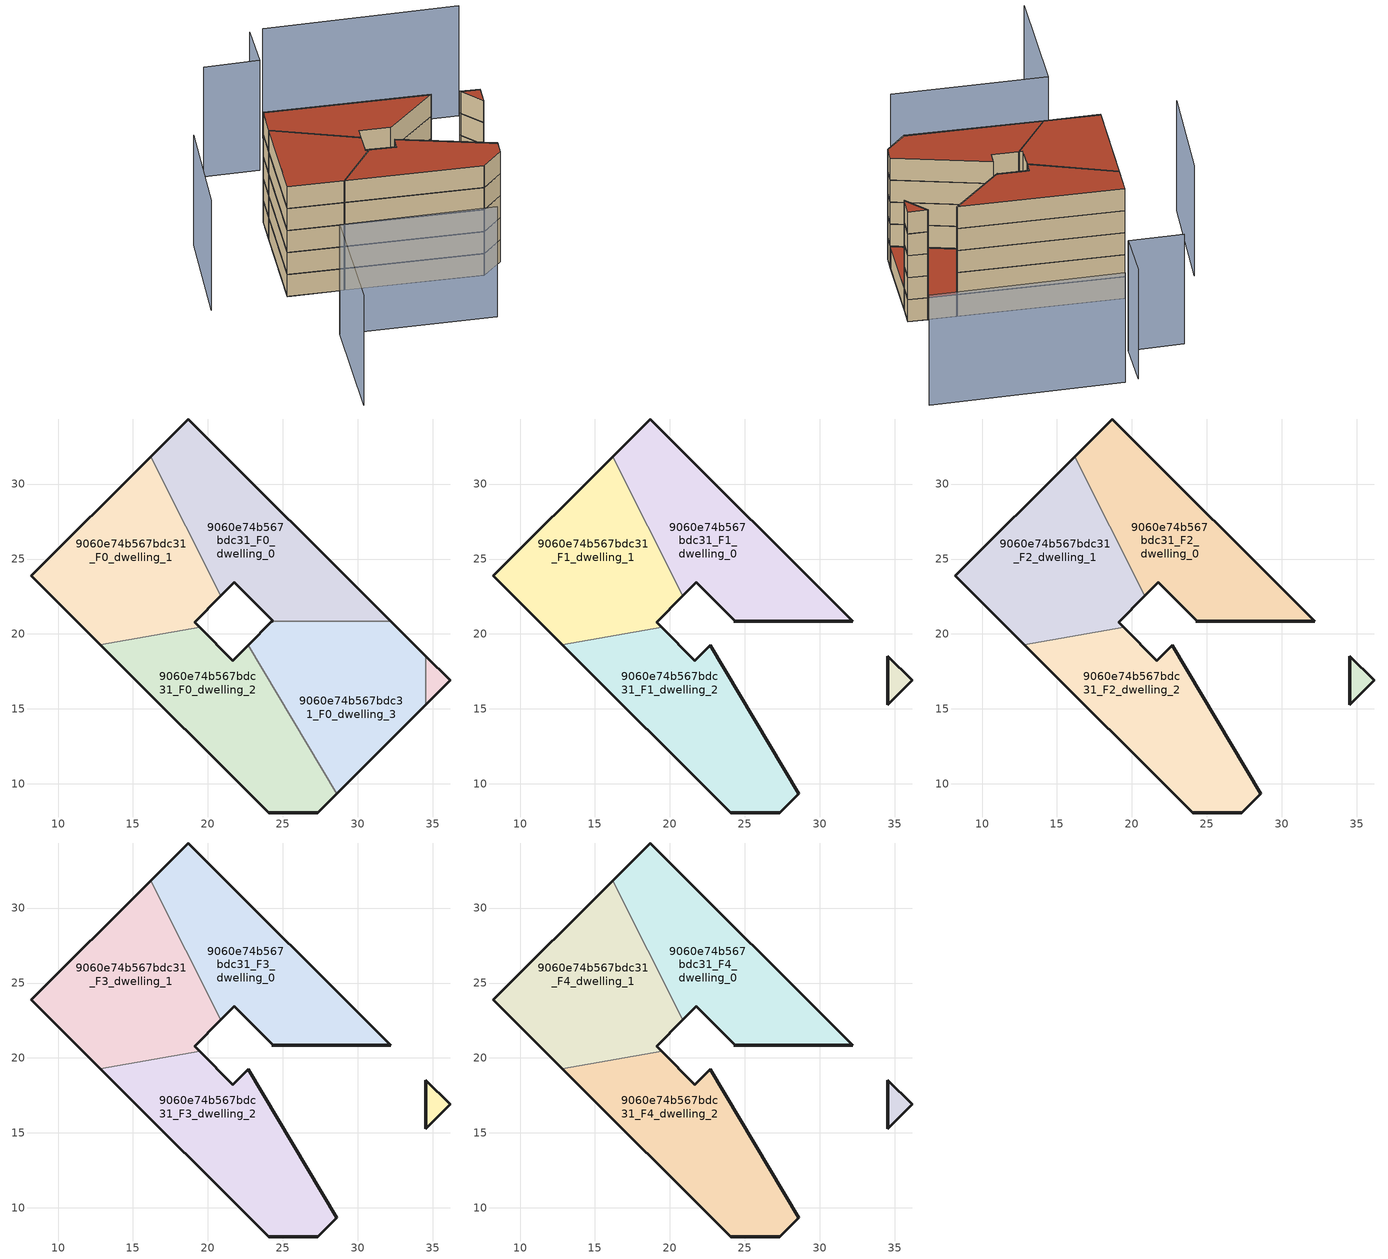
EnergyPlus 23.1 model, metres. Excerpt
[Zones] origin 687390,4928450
9060e74b567bdc31_F0_dwelling_0
 floor ground (EU_floor_Construction): 32.22,20.83 18.68,34.34 16.18,31.84 20.85,22.54 21.76,23.45 24.33,20.88 24.28,20.83 z0
 wall outside (EU_wall_Construction): 24.28,20.83 24.33,20.88 21.76,23.45 20.85,22.54 / 16.18,31.84 18.68,34.34 32.22,20.83 z0:3
 wall to 9060e74b567bdc31_F0_dwelling_3 (EU_wall_Construction): 32.22,20.83 24.28,20.83 z0:3
 wall to 9060e74b567bdc31_F0_dwelling_1 (EU_wall_Construction): 20.85,22.54 16.18,31.84 z0:3
9060e74b567bdc31_F0_dwelling_1
 floor ground (EU_floor_Construction): 19.45,20.44 19.11,20.78 20.85,22.54 16.18,31.84 8.23,23.87 12.82,19.29 z0
 wall outside (EU_wall_Construction): 20.85,22.54 19.11,20.78 19.45,20.44 / 12.82,19.29 8.23,23.87 16.18,31.84 z0:3
 wall to 9060e74b567bdc31_F0_dwelling_2 (EU_wall_Construction): 19.45,20.44 12.82,19.29 z0:3
9060e74b567bdc31_F0_dwelling_2
 floor ground (EU_floor_Construction): 27.33,8.06 28.61,9.33 22.68,19.23 21.65,18.2 19.45,20.44 12.82,19.29 24.09,8.05 24.09,8.06 z0
 wall outside (EU_wall_Construction): 19.45,20.44 21.65,18.2 22.68,19.23 / 28.61,9.33 27.33,8.06 24.09,8.06 24.09,8.05 12.82,19.29 z0:3
 wall to 9060e74b567bdc31_F0_dwelling_3 (EU_wall_Construction): 22.68,19.23 28.61,9.33 z0:3
9060e74b567bdc31_F0_dwelling_3
 floor ground (EU_floor_Construction): 28.61,9.33 34.54,15.28 34.53,15.28 34.53,18.52 32.22,20.83 24.28,20.83 22.68,19.23 z0
 wall outside (EU_wall_Construction): 22.68,19.23 24.28,20.83 / 32.22,20.83 34.53,18.52 / 34.54,15.28 28.61,9.33 z0:3
 wall to 9060e74b567bdc31_F0_circulation (EU_wall_Construction): 34.53,18.52 34.53,15.28 34.54,15.28 z0:3
 roof outside (EU_roof_Construction): 34.53,18.52 34.53,15.28 34.54,15.28 28.61,9.33 22.68,19.23 24.28,20.83 32.22,20.83 z3
9060e74b567bdc31_F0_circulation
 floor ground (EU_floor_Construction): 34.54,15.28 36.16,16.9 34.53,18.52 34.53,15.28 z0
 wall outside (EU_wall_Construction): 34.53,18.52 36.16,16.9 34.54,15.28 z0:3
9060e74b567bdc31_F1_dwelling_0
 floor to 9060e74b567bdc31_F0_dwelling_0 (EU_floor_Construction): 32.22,20.83 18.68,34.34 16.18,31.84 20.85,22.54 21.76,23.45 24.33,20.88 24.28,20.83 z3
 wall outside (EU_wall_Construction): 16.18,31.84 18.68,34.34 32.22,20.83 24.28,20.83 24.33,20.88 21.76,23.45 20.85,22.54 z3:6
 wall to 9060e74b567bdc31_F1_dwelling_1 (EU_wall_Construction): 20.85,22.54 16.18,31.84 z3:6
9060e74b567bdc31_F1_dwelling_1
 floor to 9060e74b567bdc31_F0_dwelling_1 (EU_floor_Construction): 19.45,20.44 19.11,20.78 20.85,22.54 16.18,31.84 8.23,23.87 12.82,19.29 z3
 wall outside (EU_wall_Construction): 20.85,22.54 19.11,20.78 19.45,20.44 / 12.82,19.29 8.23,23.87 16.18,31.84 z3:6
 wall to 9060e74b567bdc31_F1_dwelling_2 (EU_wall_Construction): 19.45,20.44 12.82,19.29 z3:6
9060e74b567bdc31_F1_dwelling_2
 floor to 9060e74b567bdc31_F0_dwelling_2 (EU_floor_Construction): 27.33,8.06 28.61,9.33 22.68,19.23 21.65,18.2 19.45,20.44 12.82,19.29 24.09,8.05 24.09,8.06 z3
 wall outside (EU_wall_Construction): 19.45,20.44 21.65,18.2 22.68,19.23 28.61,9.33 27.33,8.06 24.09,8.06 24.09,8.05 12.82,19.29 z3:6
9060e74b567bdc31_F1_circulation
 floor to 9060e74b567bdc31_F0_circulation (EU_floor_Construction): 34.54,15.28 36.16,16.9 34.53,18.52 34.53,15.28 z3
 wall outside (EU_wall_Construction): 36.16,16.9 34.54,15.28 34.53,15.28 34.53,18.52 36.16,16.9 z3:6
9060e74b567bdc31_F2_dwelling_0
 floor to 9060e74b567bdc31_F1_dwelling_0 (EU_floor_Construction): 32.22,20.83 18.68,34.34 16.18,31.84 20.85,22.54 21.76,23.45 24.33,20.88 24.28,20.83 z6
 wall outside (EU_wall_Construction): 16.18,31.84 18.68,34.34 32.22,20.83 24.28,20.83 24.33,20.88 21.76,23.45 20.85,22.54 z6:9
 wall to 9060e74b567bdc31_F2_dwelling_1 (EU_wall_Construction): 20.85,22.54 16.18,31.84 z6:9
9060e74b567bdc31_F2_dwelling_1
 floor to 9060e74b567bdc31_F1_dwelling_1 (EU_floor_Construction): 19.45,20.44 19.11,20.78 20.85,22.54 16.18,31.84 8.23,23.87 12.82,19.29 z6
 wall outside (EU_wall_Construction): 20.85,22.54 19.11,20.78 19.45,20.44 / 12.82,19.29 8.23,23.87 16.18,31.84 z6:9
 wall to 9060e74b567bdc31_F2_dwelling_2 (EU_wall_Construction): 19.45,20.44 12.82,19.29 z6:9
9060e74b567bdc31_F2_dwelling_2
 floor to 9060e74b567bdc31_F1_dwelling_2 (EU_floor_Construction): 27.33,8.06 28.61,9.33 22.68,19.23 21.65,18.2 19.45,20.44 12.82,19.29 24.09,8.05 24.09,8.06 z6
 wall outside (EU_wall_Construction): 19.45,20.44 21.65,18.2 22.68,19.23 28.61,9.33 27.33,8.06 24.09,8.06 24.09,8.05 12.82,19.29 z6:9
9060e74b567bdc31_F2_circulation
 floor to 9060e74b567bdc31_F1_circulation (EU_floor_Construction): 34.54,15.28 36.16,16.9 34.53,18.52 34.53,15.28 z6
 wall outside (EU_wall_Construction): 36.16,16.9 34.54,15.28 34.53,15.28 34.53,18.52 36.16,16.9 z6:9
9060e74b567bdc31_F3_dwelling_0
 floor to 9060e74b567bdc31_F2_dwelling_0 (EU_floor_Construction): 32.22,20.83 18.68,34.34 16.18,31.84 20.85,22.54 21.76,23.45 24.33,20.88 24.28,20.83 z9
 wall outside (EU_wall_Construction): 16.18,31.84 18.68,34.34 32.22,20.83 24.28,20.83 24.33,20.88 21.76,23.45 20.85,22.54 z9:12
 wall to 9060e74b567bdc31_F3_dwelling_1 (EU_wall_Construction): 20.85,22.54 16.18,31.84 z9:12
9060e74b567bdc31_F3_dwelling_1
 floor to 9060e74b567bdc31_F2_dwelling_1 (EU_floor_Construction): 19.45,20.44 19.11,20.78 20.85,22.54 16.18,31.84 8.23,23.87 12.82,19.29 z9
 wall outside (EU_wall_Construction): 20.85,22.54 19.11,20.78 19.45,20.44 / 12.82,19.29 8.23,23.87 16.18,31.84 z9:12
 wall to 9060e74b567bdc31_F3_dwelling_2 (EU_wall_Construction): 19.45,20.44 12.82,19.29 z9:12
9060e74b567bdc31_F3_dwelling_2
 floor to 9060e74b567bdc31_F2_dwelling_2 (EU_floor_Construction): 27.33,8.06 28.61,9.33 22.68,19.23 21.65,18.2 19.45,20.44 12.82,19.29 24.09,8.05 24.09,8.06 z9
 wall outside (EU_wall_Construction): 19.45,20.44 21.65,18.2 22.68,19.23 28.61,9.33 27.33,8.06 24.09,8.06 24.09,8.05 12.82,19.29 z9:12
9060e74b567bdc31_F3_circulation
 floor to 9060e74b567bdc31_F2_circulation (EU_floor_Construction): 34.54,15.28 36.16,16.9 34.53,18.52 34.53,15.28 z9
 wall outside (EU_wall_Construction): 36.16,16.9 34.54,15.28 34.53,15.28 34.53,18.52 36.16,16.9 z9:12
9060e74b567bdc31_F4_dwelling_0
 floor to 9060e74b567bdc31_F3_dwelling_0 (EU_floor_Construction): 32.22,20.83 18.68,34.34 16.18,31.84 20.85,22.54 21.76,23.45 24.33,20.88 24.28,20.83 z12
 wall outside (EU_wall_Construction): 16.18,31.84 18.68,34.34 32.22,20.83 24.28,20.83 24.33,20.88 21.76,23.45 20.85,22.54 z12:15
 wall to 9060e74b567bdc31_F4_dwelling_1 (EU_wall_Construction): 20.85,22.54 16.18,31.84 z12:15
 roof outside (EU_roof_Construction): 32.22,20.83 24.28,20.83 24.33,20.88 21.76,23.45 20.85,22.54 16.18,31.84 18.68,34.34 z15
9060e74b567bdc31_F4_dwelling_1
 floor to 9060e74b567bdc31_F3_dwelling_1 (EU_floor_Construction): 19.45,20.44 19.11,20.78 20.85,22.54 16.18,31.84 8.23,23.87 12.82,19.29 z12
 wall outside (EU_wall_Construction): 20.85,22.54 19.11,20.78 19.45,20.44 / 12.82,19.29 8.23,23.87 16.18,31.84 z12:15
 wall to 9060e74b567bdc31_F4_dwelling_2 (EU_wall_Construction): 19.45,20.44 12.82,19.29 z12:15
 roof outside (EU_roof_Construction): 16.18,31.84 20.85,22.54 19.11,20.78 19.45,20.44 12.82,19.29 8.23,23.87 z15
9060e74b567bdc31_F4_dwelling_2
 floor to 9060e74b567bdc31_F3_dwelling_2 (EU_floor_Construction): 27.33,8.06 28.61,9.33 22.68,19.23 21.65,18.2 19.45,20.44 12.82,19.29 24.09,8.05 24.09,8.06 z12
 wall outside (EU_wall_Construction): 19.45,20.44 21.65,18.2 22.68,19.23 28.61,9.33 27.33,8.06 24.09,8.06 24.09,8.05 12.82,19.29 z12:15
 roof outside (EU_roof_Construction): 22.68,19.23 28.61,9.33 27.33,8.06 24.09,8.06 24.09,8.05 12.82,19.29 19.45,20.44 21.65,18.2 z15
9060e74b567bdc31_F4_circulation
 floor to 9060e74b567bdc31_F3_circulation (EU_floor_Construction): 34.54,15.28 36.16,16.9 34.53,18.52 34.53,15.28 z12
 wall outside (EU_wall_Construction): 36.16,16.9 34.54,15.28 34.53,15.28 34.53,18.52 36.16,16.9 z12:15
 roof outside (EU_roof_Construction): 36.16,16.9 34.54,15.28 34.53,15.28 34.53,18.52 z15
shading: -4.37,4.83 5.46,14.86 / 5.46,14.86 18.32,2.27 / 10.53,38.19 1.23,29.41 / 48.18,28.05 32.13,43.63 / 30.74,44.44 26.82,40.37 / 26.82,40.37 22.18,44.83 z0:15
[Building]
EU S2 Campaign: North Axis=0; Terrain=City; Solar Distribution=FullExterior
[Site:Location]
Bologna: Latitude=44.5; Longitude=11.25; Time Zone=1; Elevation=37
[SizingPeriod:WeatherFileDays]
AnnualSizingPeriod: Begin Month=1; Begin Day of Month=1; End Month=12; End Day of Month=31; Day of Week for Start Day=Monday; Use Weather File Daylight Saving Period=No; Use Weather File Rain and Snow Indicators=No
[MATERIAL]
EU_InternalMass_Material: Roughness=MediumRough; Thickness=0.1; Conductivity=1; Density=1800; Specific Heat=900; Thermal Absorptance=0.9; Solar Absorptance=0.7; Visible Absorptance=0.7
[MATERIAL:NOMASS] Roughness=MediumRough; Thermal Absorptance=0.9; Solar Absorptance=0.7; Visible Absorptance=0.7
Name | Thermal Resistance
EU_wall_NoMass | 0.905828
EU_roof_NoMass | 0.37593
EU_floor_NoMass | 0.67114
[CONSTRUCTION]
EU_wall_Construction: EU_wall_NoMass
EU_roof_Construction: EU_roof_NoMass
EU_floor_Construction: EU_floor_NoMass
EU_InternalMass_Construction: EU_InternalMass_Material
[ZONE] Type=1; Multiplier=1; Ceiling Height=autocalculate; Floor Area=autocalculate; Part of Total Floor Area=Yes
Name | Volume
9060e74b567bdc31_F0_dwelling_0 | 260.947
9060e74b567bdc31_F1_dwelling_0; 9060e74b567bdc31_F2_dwelling_0; 9060e74b567bdc31_F3_dwelling_0; 9060e74b567bdc31_F4_dwelling_0 | 260.946
9060e74b567bdc31_F0_dwelling_1; 9060e74b567bdc31_F1_dwelling_1; 9060e74b567bdc31_F2_dwelling_1; 9060e74b567bdc31_F3_dwelling_1; 9060e74b567bdc31_F4_dwelling_1 | 261.056
9060e74b567bdc31_F0_dwelling_2 | 260.472
9060e74b567bdc31_F1_dwelling_2; 9060e74b567bdc31_F2_dwelling_2; 9060e74b567bdc31_F3_dwelling_2; 9060e74b567bdc31_F4_dwelling_2 | 260.471
9060e74b567bdc31_F0_dwelling_3 | 256.273
9060e74b567bdc31_F0_circulation | 7.91309
9060e74b567bdc31_F1_circulation; 9060e74b567bdc31_F2_circulation; 9060e74b567bdc31_F3_circulation; 9060e74b567bdc31_F4_circulation | 7.91382
[INTERNALMASS] Construction=EU_InternalMass_Construction
Name | Zone or ZoneList | Surface Area
9060e74b567bdc31_F0_dwelling_0_EU_InternalMass | 9060e74b567bdc31_F0_dwelling_0 | 86.9839
9060e74b567bdc31_F0_dwelling_1_EU_InternalMass | 9060e74b567bdc31_F0_dwelling_1 | 87.0198
9060e74b567bdc31_F0_dwelling_2_EU_InternalMass | 9060e74b567bdc31_F0_dwelling_2 | 86.8202
9060e74b567bdc31_F0_dwelling_3_EU_InternalMass | 9060e74b567bdc31_F0_dwelling_3 | 85.4264
9060e74b567bdc31_F1_dwelling_0_EU_InternalMass | 9060e74b567bdc31_F1_dwelling_0 | 115.61
9060e74b567bdc31_F1_dwelling_1_EU_InternalMass | 9060e74b567bdc31_F1_dwelling_1 | 114.534
9060e74b567bdc31_F1_dwelling_2_EU_InternalMass | 9060e74b567bdc31_F1_dwelling_2 | 116.105
9060e74b567bdc31_F2_dwelling_0_EU_InternalMass | 9060e74b567bdc31_F2_dwelling_0 | 115.61
9060e74b567bdc31_F2_dwelling_1_EU_InternalMass | 9060e74b567bdc31_F2_dwelling_1 | 114.534
9060e74b567bdc31_F2_dwelling_2_EU_InternalMass | 9060e74b567bdc31_F2_dwelling_2 | 116.105
9060e74b567bdc31_F3_dwelling_0_EU_InternalMass | 9060e74b567bdc31_F3_dwelling_0 | 115.61
9060e74b567bdc31_F3_dwelling_1_EU_InternalMass | 9060e74b567bdc31_F3_dwelling_1 | 114.534
9060e74b567bdc31_F3_dwelling_2_EU_InternalMass | 9060e74b567bdc31_F3_dwelling_2 | 116.105
9060e74b567bdc31_F4_dwelling_0_EU_InternalMass | 9060e74b567bdc31_F4_dwelling_0 | 115.61
9060e74b567bdc31_F4_dwelling_1_EU_InternalMass | 9060e74b567bdc31_F4_dwelling_1 | 114.534
9060e74b567bdc31_F4_dwelling_2_EU_InternalMass | 9060e74b567bdc31_F4_dwelling_2 | 116.105
[OTHEREQUIPMENT] Fuel Type=Electricity; Design Level Calculation Method=Watts/Area; Power per Zone Floor Area=1; Fraction Latent=0; Fraction Radiant=0; Fraction Lost=0; Carbon Dioxide Generation Rate=0; EndUse Subcategory=EU_Step8_InternalGains
Name | Zone or ZoneList or Space or SpaceList | Schedule
EU_Step8_InternalGain_9060e74b567bdc31_F0_dwelling_0_f000 | 9060e74b567bdc31_F0_dwelling_0 | EU_Step8_GainSchedule_9060e74b567bdc31_F0_dwelling_0_f000
EU_Step8_InternalGain_9060e74b567bdc31_F0_dwelling_1_f000 | 9060e74b567bdc31_F0_dwelling_1 | EU_Step8_GainSchedule_9060e74b567bdc31_F0_dwelling_1_f000
EU_Step8_InternalGain_9060e74b567bdc31_F0_dwelling_2_f000 | 9060e74b567bdc31_F0_dwelling_2 | EU_Step8_GainSchedule_9060e74b567bdc31_F0_dwelling_2_f000
EU_Step8_InternalGain_9060e74b567bdc31_F0_dwelling_3_f000 | 9060e74b567bdc31_F0_dwelling_3 | EU_Step8_GainSchedule_9060e74b567bdc31_F0_dwelling_3_f000
EU_Step8_InternalGain_9060e74b567bdc31_F1_dwelling_0_f000 | 9060e74b567bdc31_F1_dwelling_0 | EU_Step8_GainSchedule_9060e74b567bdc31_F1_dwelling_0_f000
EU_Step8_InternalGain_9060e74b567bdc31_F1_dwelling_1_f000 | 9060e74b567bdc31_F1_dwelling_1 | EU_Step8_GainSchedule_9060e74b567bdc31_F1_dwelling_1_f000
EU_Step8_InternalGain_9060e74b567bdc31_F1_dwelling_2_f000 | 9060e74b567bdc31_F1_dwelling_2 | EU_Step8_GainSchedule_9060e74b567bdc31_F1_dwelling_2_f000
EU_Step8_InternalGain_9060e74b567bdc31_F2_dwelling_0_f000 | 9060e74b567bdc31_F2_dwelling_0 | EU_Step8_GainSchedule_9060e74b567bdc31_F2_dwelling_0_f000
EU_Step8_InternalGain_9060e74b567bdc31_F2_dwelling_1_f000 | 9060e74b567bdc31_F2_dwelling_1 | EU_Step8_GainSchedule_9060e74b567bdc31_F2_dwelling_1_f000
EU_Step8_InternalGain_9060e74b567bdc31_F2_dwelling_2_f000 | 9060e74b567bdc31_F2_dwelling_2 | EU_Step8_GainSchedule_9060e74b567bdc31_F2_dwelling_2_f000
EU_Step8_InternalGain_9060e74b567bdc31_F3_dwelling_0_f000 | 9060e74b567bdc31_F3_dwelling_0 | EU_Step8_GainSchedule_9060e74b567bdc31_F3_dwelling_0_f000
EU_Step8_InternalGain_9060e74b567bdc31_F3_dwelling_1_f000 | 9060e74b567bdc31_F3_dwelling_1 | EU_Step8_GainSchedule_9060e74b567bdc31_F3_dwelling_1_f000
EU_Step8_InternalGain_9060e74b567bdc31_F3_dwelling_2_f000 | 9060e74b567bdc31_F3_dwelling_2 | EU_Step8_GainSchedule_9060e74b567bdc31_F3_dwelling_2_f000
EU_Step8_InternalGain_9060e74b567bdc31_F4_dwelling_0_f000 | 9060e74b567bdc31_F4_dwelling_0 | EU_Step8_GainSchedule_9060e74b567bdc31_F4_dwelling_0_f000
EU_Step8_InternalGain_9060e74b567bdc31_F4_dwelling_1_f000 | 9060e74b567bdc31_F4_dwelling_1 | EU_Step8_GainSchedule_9060e74b567bdc31_F4_dwelling_1_f000
EU_Step8_InternalGain_9060e74b567bdc31_F4_dwelling_2_f000 | 9060e74b567bdc31_F4_dwelling_2 | EU_Step8_GainSchedule_9060e74b567bdc31_F4_dwelling_2_f000
[ZONEINFILTRATION:DESIGNFLOWRATE] Schedule=EU_AlwaysOn; Design Flow Rate Calculation Method=Flow/Area; Flow Rate per Floor Area=0.0005; Constant Term Coefficient=1; Temperature Term Coefficient=0; Velocity Term Coefficient=0; Velocity Squared Term Coefficient=0
Name | Zone or ZoneList or Space or SpaceList
EU_Circulation_Infiltration_9060e74b567bdc31_F0_circulation | 9060e74b567bdc31_F0_circulation
EU_Circulation_Infiltration_9060e74b567bdc31_F1_circulation | 9060e74b567bdc31_F1_circulation
EU_Circulation_Infiltration_9060e74b567bdc31_F2_circulation | 9060e74b567bdc31_F2_circulation
EU_Circulation_Infiltration_9060e74b567bdc31_F3_circulation | 9060e74b567bdc31_F3_circulation
EU_Circulation_Infiltration_9060e74b567bdc31_F4_circulation | 9060e74b567bdc31_F4_circulation
[ZONEVENTILATION:DESIGNFLOWRATE] Schedule=EU_AlwaysOn; Design Flow Rate Calculation Method=AirChanges/Hour; Air Changes per Hour=0.73129; Ventilation Type=Natural; Fan Pressure Rise=0; Fan Total Efficiency=1; Constant Term Coefficient=1; Temperature Term Coefficient=0; Velocity Term Coefficient=0; Velocity Squared Term Coefficient=0; Minimum Indoor Temperature=-100; Maximum Indoor Temperature=100; Delta Temperature=-100; Minimum Outdoor Temperature=-100; Maximum Outdoor Temperature=100; Maximum Wind Speed=40
Name | Zone or ZoneList or Space or SpaceList
EU_ConstantAir_9060e74b567bdc31_F0_dwelling_0 | 9060e74b567bdc31_F0_dwelling_0
EU_ConstantAir_9060e74b567bdc31_F0_dwelling_1 | 9060e74b567bdc31_F0_dwelling_1
EU_ConstantAir_9060e74b567bdc31_F0_dwelling_2 | 9060e74b567bdc31_F0_dwelling_2
EU_ConstantAir_9060e74b567bdc31_F0_dwelling_3 | 9060e74b567bdc31_F0_dwelling_3
EU_ConstantAir_9060e74b567bdc31_F1_dwelling_0 | 9060e74b567bdc31_F1_dwelling_0
EU_ConstantAir_9060e74b567bdc31_F1_dwelling_1 | 9060e74b567bdc31_F1_dwelling_1
EU_ConstantAir_9060e74b567bdc31_F1_dwelling_2 | 9060e74b567bdc31_F1_dwelling_2
EU_ConstantAir_9060e74b567bdc31_F2_dwelling_0 | 9060e74b567bdc31_F2_dwelling_0
EU_ConstantAir_9060e74b567bdc31_F2_dwelling_1 | 9060e74b567bdc31_F2_dwelling_1
EU_ConstantAir_9060e74b567bdc31_F2_dwelling_2 | 9060e74b567bdc31_F2_dwelling_2
EU_ConstantAir_9060e74b567bdc31_F3_dwelling_0 | 9060e74b567bdc31_F3_dwelling_0
EU_ConstantAir_9060e74b567bdc31_F3_dwelling_1 | 9060e74b567bdc31_F3_dwelling_1
EU_ConstantAir_9060e74b567bdc31_F3_dwelling_2 | 9060e74b567bdc31_F3_dwelling_2
EU_ConstantAir_9060e74b567bdc31_F4_dwelling_0 | 9060e74b567bdc31_F4_dwelling_0
EU_ConstantAir_9060e74b567bdc31_F4_dwelling_1 | 9060e74b567bdc31_F4_dwelling_1
EU_ConstantAir_9060e74b567bdc31_F4_dwelling_2 | 9060e74b567bdc31_F4_dwelling_2
[HVACTEMPLATE:THERMOSTAT] Constant Heating Setpoint=20; Constant Cooling Setpoint=50
EU_HeatOnly_9060e74b567bdc31_F0_dwelling_0; EU_HeatOnly_9060e74b567bdc31_F0_dwelling_1; EU_HeatOnly_9060e74b567bdc31_F0_dwelling_2; EU_HeatOnly_9060e74b567bdc31_F0_dwelling_3; EU_HeatOnly_9060e74b567bdc31_F1_dwelling_0; EU_HeatOnly_9060e74b567bdc31_F1_dwelling_1; EU_HeatOnly_9060e74b567bdc31_F1_dwelling_2; EU_HeatOnly_9060e74b567bdc31_F2_dwelling_0; EU_HeatOnly_9060e74b567bdc31_F2_dwelling_1; EU_HeatOnly_9060e74b567bdc31_F2_dwelling_2; EU_HeatOnly_9060e74b567bdc31_F3_dwelling_0; EU_HeatOnly_9060e74b567bdc31_F3_dwelling_1; EU_HeatOnly_9060e74b567bdc31_F3_dwelling_2; EU_HeatOnly_9060e74b567bdc31_F4_dwelling_0; EU_HeatOnly_9060e74b567bdc31_F4_dwelling_1; EU_HeatOnly_9060e74b567bdc31_F4_dwelling_2
[HVACTEMPLATE:ZONE:IDEALLOADSAIRSYSTEM] System Availability Schedule=EU_AlwaysOn; Maximum Heating Supply Air Temperature=50; Minimum Cooling Supply Air Temperature=13; Maximum Heating Supply Air Humidity Ratio=0.0156; Minimum Cooling Supply Air Humidity Ratio=0.0077; Heating Limit=NoLimit; Cooling Limit=NoLimit; Heating Availability Schedule=EU_AlwaysOn; Cooling Availability Schedule=EU_CoolingOff; Dehumidification Control Type=ConstantSensibleHeatRatio; Cooling Sensible Heat Ratio=0.7; Dehumidification Setpoint=60; Humidification Control Type=None; Humidification Setpoint=30; Outdoor Air Method=None; Outdoor Air Flow Rate per Person=0.00944; Outdoor Air Flow Rate per Zone Floor Area=0; Outdoor Air Flow Rate per Zone=0; Demand Controlled Ventilation Type=None; Outdoor Air Economizer Type=NoEconomizer; Heat Recovery Type=None; Sensible Heat Recovery Effectiveness=0.7; Latent Heat Recovery Effectiveness=0.65
Name | Template Thermostat
9060e74b567bdc31_F0_dwelling_0 | EU_HeatOnly_9060e74b567bdc31_F0_dwelling_0
9060e74b567bdc31_F0_dwelling_1 | EU_HeatOnly_9060e74b567bdc31_F0_dwelling_1
9060e74b567bdc31_F0_dwelling_2 | EU_HeatOnly_9060e74b567bdc31_F0_dwelling_2
9060e74b567bdc31_F0_dwelling_3 | EU_HeatOnly_9060e74b567bdc31_F0_dwelling_3
9060e74b567bdc31_F1_dwelling_0 | EU_HeatOnly_9060e74b567bdc31_F1_dwelling_0
9060e74b567bdc31_F1_dwelling_1 | EU_HeatOnly_9060e74b567bdc31_F1_dwelling_1
9060e74b567bdc31_F1_dwelling_2 | EU_HeatOnly_9060e74b567bdc31_F1_dwelling_2
9060e74b567bdc31_F2_dwelling_0 | EU_HeatOnly_9060e74b567bdc31_F2_dwelling_0
9060e74b567bdc31_F2_dwelling_1 | EU_HeatOnly_9060e74b567bdc31_F2_dwelling_1
9060e74b567bdc31_F2_dwelling_2 | EU_HeatOnly_9060e74b567bdc31_F2_dwelling_2
9060e74b567bdc31_F3_dwelling_0 | EU_HeatOnly_9060e74b567bdc31_F3_dwelling_0
9060e74b567bdc31_F3_dwelling_1 | EU_HeatOnly_9060e74b567bdc31_F3_dwelling_1
9060e74b567bdc31_F3_dwelling_2 | EU_HeatOnly_9060e74b567bdc31_F3_dwelling_2
9060e74b567bdc31_F4_dwelling_0 | EU_HeatOnly_9060e74b567bdc31_F4_dwelling_0
9060e74b567bdc31_F4_dwelling_1 | EU_HeatOnly_9060e74b567bdc31_F4_dwelling_1
9060e74b567bdc31_F4_dwelling_2 | EU_HeatOnly_9060e74b567bdc31_F4_dwelling_2
[SIZING:ZONE] Zone Cooling Design Supply Air Temperature Input Method=SupplyAirTemperature; Zone Cooling Design Supply Air Temperature=13; Zone Heating Design Supply Air Temperature Input Method=SupplyAirTemperature; Zone Heating Design Supply Air Temperature=50; Zone Cooling Design Supply Air Humidity Ratio=0.008; Zone Heating Design Supply Air Humidity Ratio=0.008; Cooling Design Air Flow Method=DesignDay; Cooling Design Air Flow Rate=0; Cooling Minimum Air Flow per Zone Floor Area=0.000762; Cooling Minimum Air Flow=0; Cooling Minimum Air Flow Fraction=0.2; Heating Design Air Flow Method=DesignDay; Heating Design Air Flow Rate=0; Heating Maximum Air Flow per Zone Floor Area=0.002032; Heating Maximum Air Flow=0.141576; Heating Maximum Air Flow Fraction=0.3; Account for Dedicated Outdoor Air System=No; Dedicated Outdoor Air System Control Strategy=NeutralSupplyAir; Dedicated Outdoor Air Low Setpoint Temperature for Design=autosize; Dedicated Outdoor Air High Setpoint Temperature for Design=autosize; Zone Load Sizing Method=Sensible Load Only No Latent Load; Zone Latent Cooling Design Supply Air Humidity Ratio Input Method=HumidityRatioDifference; Zone Cooling Design Supply Air Humidity Ratio Difference=0.005; Zone Latent Heating Design Supply Air Humidity Ratio Input Method=HumidityRatioDifference; Zone Humidification Design Supply Air Humidity Ratio Difference=0.005
9060e74b567bdc31_F0_dwelling_0; 9060e74b567bdc31_F0_dwelling_1; 9060e74b567bdc31_F0_dwelling_2; 9060e74b567bdc31_F0_dwelling_3; 9060e74b567bdc31_F1_dwelling_0; 9060e74b567bdc31_F1_dwelling_1; 9060e74b567bdc31_F1_dwelling_2; 9060e74b567bdc31_F2_dwelling_0; 9060e74b567bdc31_F2_dwelling_1; 9060e74b567bdc31_F2_dwelling_2; 9060e74b567bdc31_F3_dwelling_0; 9060e74b567bdc31_F3_dwelling_1; 9060e74b567bdc31_F3_dwelling_2; 9060e74b567bdc31_F4_dwelling_0; 9060e74b567bdc31_F4_dwelling_1; 9060e74b567bdc31_F4_dwelling_2
[SCHEDULE:CONSTANT]
Name | Hourly Value
EU_AlwaysOn | 1
EU_CoolingOff | 0
[SCHEDULE:FILE] Column Number=1; Rows to Skip at Top=0; Number of Hours of Data=8760; Column Separator=Comma; Interpolate to Timestep=No; Minutes per Item=60; Adjust Schedule for Daylight Savings=Yes
Name | File
EU_Step8_GainSchedule_9060e74b567bdc31_F0_dwelling_0_f000 | ../../schedules/9060e74b567bdc31/9060e74b567bdc31_F0_dwelling_0_f000_gain.csv
EU_Step8_GainSchedule_9060e74b567bdc31_F0_dwelling_1_f000 | ../../schedules/9060e74b567bdc31/9060e74b567bdc31_F0_dwelling_1_f000_gain.csv
EU_Step8_GainSchedule_9060e74b567bdc31_F0_dwelling_2_f000 | ../../schedules/9060e74b567bdc31/9060e74b567bdc31_F0_dwelling_2_f000_gain.csv
EU_Step8_GainSchedule_9060e74b567bdc31_F0_dwelling_3_f000 | ../../schedules/9060e74b567bdc31/9060e74b567bdc31_F0_dwelling_3_f000_gain.csv
EU_Step8_GainSchedule_9060e74b567bdc31_F1_dwelling_0_f000 | ../../schedules/9060e74b567bdc31/9060e74b567bdc31_F1_dwelling_0_f000_gain.csv
EU_Step8_GainSchedule_9060e74b567bdc31_F1_dwelling_1_f000 | ../../schedules/9060e74b567bdc31/9060e74b567bdc31_F1_dwelling_1_f000_gain.csv
EU_Step8_GainSchedule_9060e74b567bdc31_F1_dwelling_2_f000 | ../../schedules/9060e74b567bdc31/9060e74b567bdc31_F1_dwelling_2_f000_gain.csv
EU_Step8_GainSchedule_9060e74b567bdc31_F2_dwelling_0_f000 | ../../schedules/9060e74b567bdc31/9060e74b567bdc31_F2_dwelling_0_f000_gain.csv
EU_Step8_GainSchedule_9060e74b567bdc31_F2_dwelling_1_f000 | ../../schedules/9060e74b567bdc31/9060e74b567bdc31_F2_dwelling_1_f000_gain.csv
EU_Step8_GainSchedule_9060e74b567bdc31_F2_dwelling_2_f000 | ../../schedules/9060e74b567bdc31/9060e74b567bdc31_F2_dwelling_2_f000_gain.csv
EU_Step8_GainSchedule_9060e74b567bdc31_F3_dwelling_0_f000 | ../../schedules/9060e74b567bdc31/9060e74b567bdc31_F3_dwelling_0_f000_gain.csv
EU_Step8_GainSchedule_9060e74b567bdc31_F3_dwelling_1_f000 | ../../schedules/9060e74b567bdc31/9060e74b567bdc31_F3_dwelling_1_f000_gain.csv
EU_Step8_GainSchedule_9060e74b567bdc31_F3_dwelling_2_f000 | ../../schedules/9060e74b567bdc31/9060e74b567bdc31_F3_dwelling_2_f000_gain.csv
EU_Step8_GainSchedule_9060e74b567bdc31_F4_dwelling_0_f000 | ../../schedules/9060e74b567bdc31/9060e74b567bdc31_F4_dwelling_0_f000_gain.csv
EU_Step8_GainSchedule_9060e74b567bdc31_F4_dwelling_1_f000 | ../../schedules/9060e74b567bdc31/9060e74b567bdc31_F4_dwelling_1_f000_gain.csv
EU_Step8_GainSchedule_9060e74b567bdc31_F4_dwelling_2_f000 | ../../schedules/9060e74b567bdc31/9060e74b567bdc31_F4_dwelling_2_f000_gain.csv
